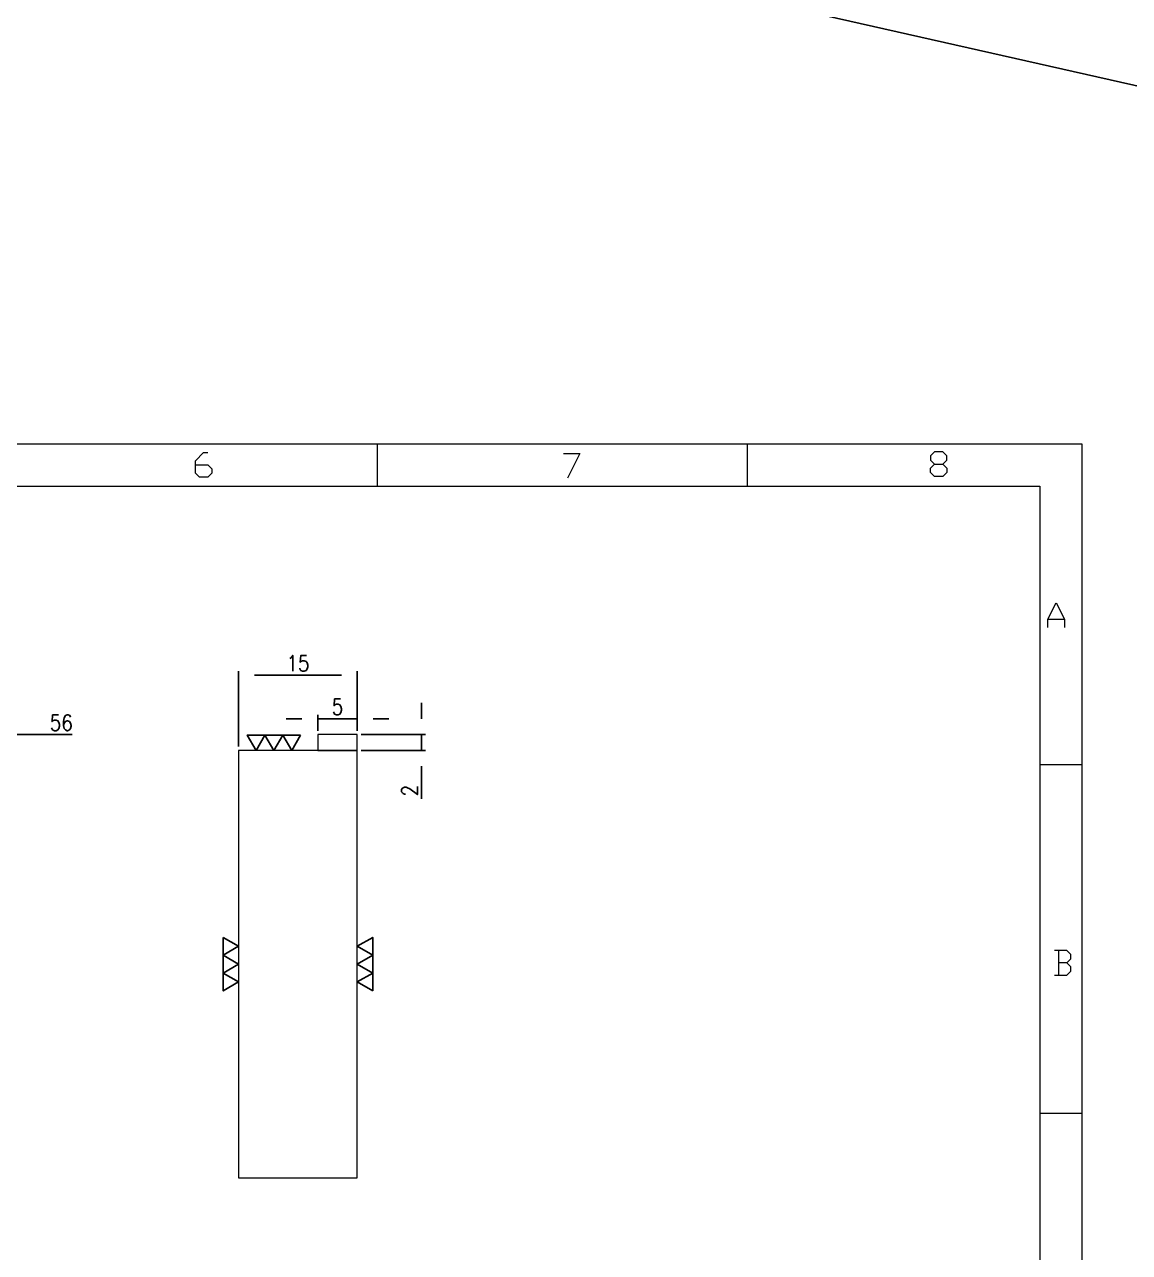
# Model space of a CAD drawing. Header units: millimetres. Extents: x 88508 to 142116, y -5268 to 20283.
# Drawn here: x 100284.8 to 100424.4, y -5112.9 to -4957.7 of the extents above; entities that cross this region are included whole.
import ezdxf
from ezdxf.enums import TextEntityAlignment as Align

# ---------------------------------------------------------------- set-up
doc = ezdxf.new("R2010")
doc.units = ezdxf.units.MM
for name, color, linetype in [('DIM', 4, 'Continuous'), ('LB_P', 2, 'Continuous'), ('TEXT', 4, 'Continuous')]:
    doc.layers.add(name, color=color, linetype=linetype)
doc.styles.add('GBENOR_', font='gbenor.shx', dxfattribs={"bigfont": 'gbcbig'})
doc.styles.get("Standard").update_dxf_attribs({"font": 'txt.shx', "width": 0.85, "bigfont": 'ctxt.shx'})
doc.styles.add('TXT', font='txt.shx', dxfattribs={"width": 0.8, "bigfont": 'ctxt.shx'})
doc.dimstyles.new('T-2-WX', dxfattribs={"dimtxt": 2, "dimasz": 2, "dimexe": 0.5, "dimexo": 0.5, "dimgap": 0.5, "dimtad": 1, "dimtxsty": 'Standard', "dimblk": 'OPEN30', "dimcen": 0, "dimazin": 3, "dimtfac": 1, "dimtmove": 0, "dimatfit": 3, "dimldrblk": 'OPEN30', "dimlwd": -1, "dimlwe": -1})

# ---------------------------------------------------------------- blocks, each defined once
blk = doc.blocks.new('*D8771')
at = {"layer": 'Defpoints', "color": 0}
for p in [(100282.59, -5047.44), (100287.59, -5047.44), (100135.59, -5103.44)]:
    blk.add_point(p, dxfattribs=at)
at = {"layer": 'DIM', "color": 0, "linetype": 'Continuous'}
blk.add_line((100283.09, -5047.44), (100290.84, -5047.44), dxfattribs=at)
at = {"layer": 'DIM', "color": 0, "insert": (100289.46, -5045.94), "char_height": 2, "attachment_point": 5}
blk.add_mtext('56', dxfattribs=at)
blk = doc.blocks.new('_Open30')
blk = doc.blocks.new('*D8775')
at = {"layer": 'Defpoints', "color": 0}
for p in [(100326.86, -5039.93), (100326.86, -5047.44), (100311.86, -5049.44)]:
    blk.add_point(p, dxfattribs=at)
at = {"layer": 'DIM', "color": 0, "linetype": 'Continuous'}
for p, q in [((100311.86, -5048.94), (100311.86, -5039.43)), ((100326.86, -5046.94), (100326.86, -5039.43)), ((100313.86, -5039.93), (100324.86, -5039.93))]:
    blk.add_line(p, q, dxfattribs=at)
at = {"layer": 'DIM', "color": 0, "insert": (100319.36, -5038.43), "char_height": 2, "attachment_point": 5}
blk.add_mtext('15', dxfattribs=at)
blk = doc.blocks.new('*D8776')
at = {"layer": 'Defpoints', "color": 0}
for p in [(100326.86, -5045.43), (100321.86, -5047.44), (100326.86, -5047.44)]:
    blk.add_point(p, dxfattribs=at)
at = {"layer": 'DIM', "color": 0, "linetype": 'Continuous'}
for p, q in [((100319.86, -5045.43), (100317.86, -5045.43)), ((100321.86, -5046.94), (100321.86, -5044.93)), ((100321.86, -5045.43), (100326.86, -5045.43)), ((100326.86, -5046.94), (100326.86, -5044.93)), ((100328.86, -5045.43), (100330.86, -5045.43))]:
    blk.add_line(p, q, dxfattribs=at)
at = {"layer": 'DIM', "color": 0, "insert": (100324.36, -5043.93), "char_height": 2, "attachment_point": 5}
blk.add_mtext('5', dxfattribs=at)
blk = doc.blocks.new('*D8777')
at = {"layer": 'Defpoints', "color": 0}
for p in [(100326.86, -5047.44), (100326.86, -5049.44), (100334.96, -5049.44)]:
    blk.add_point(p, dxfattribs=at)
at = {"layer": 'DIM', "color": 0, "linetype": 'Continuous'}
for p, q in [((100334.96, -5045.44), (100334.96, -5043.44)), ((100327.36, -5047.44), (100335.46, -5047.44)), ((100334.96, -5047.44), (100334.96, -5049.44)), ((100327.36, -5049.44), (100335.46, -5049.44)), ((100334.96, -5051.44), (100334.96, -5055.57))]:
    blk.add_line(p, q, dxfattribs=at)
at = {"layer": 'DIM', "color": 0, "insert": (100333.46, -5054.51), "char_height": 2, "attachment_point": 5, "rotation": 90}
blk.add_mtext('2', dxfattribs=at)
blk = doc.blocks.new('U40')
at = {"color": 254, "lineweight": 18}
for p, q in [((0, 1783.5), (2530.2, 1783.5)), ((1913.1, 1783.5), (1913.1, 1746.5)), ((2237.1, 1783.5), (2237.1, 1746.5)), ((2530.2, 1783.5), (2530.2, 0)), ((37, 1746.5), (2493.2, 1746.5)), ((2493.2, 1746.5), (2493.2, 37)), ((2493.2, 1502.7), (2530.2, 1502.7)), ((2493.2, 1197.2), (2530.2, 1197.2))]:
    blk.add_line(p, q, dxfattribs=at)
at = {"color": 92, "lineweight": 18}
for points in [[(1753.9, 1765.1), (1764.7, 1765.1), (1768.3, 1761.5), (1768.3, 1757.9), (1764.7, 1754.3), (1757.5, 1754.3), (1753.9, 1757.9), (1753.9, 1768.7), (1761.1, 1775.9), (1764.7, 1775.9)], [(2076.2, 1775.2), (2090.6, 1775.2), (2079.8, 1753.6)], [(2408.4, 1765.7), (2412, 1762.1), (2412, 1758.5), (2408.4, 1754.9), (2401.2, 1754.9), (2397.6, 1758.5), (2397.6, 1762.1), (2401.2, 1765.7), (2408.4, 1765.7), (2412, 1769.3), (2412, 1772.9), (2408.4, 1776.5), (2401.2, 1776.5), (2397.6, 1772.9), (2397.6, 1769.3), (2401.2, 1765.7)], [(2500.4, 1622.8), (2500.4, 1630), (2507.6, 1644.4), (2514.8, 1630), (2514.8, 1622.8)], [(2500.4, 1630), (2514.8, 1630)], [(2516.9, 1329), (2520.5, 1332.6), (2520.5, 1336.2), (2516.9, 1339.8), (2506.1, 1339.8)], [(2509.7, 1339.8), (2509.7, 1318.2)], [(2506.1, 1318.2), (2516.9, 1318.2), (2520.5, 1321.8), (2520.5, 1325.4), (2516.9, 1329), (2509.7, 1329)]]:
    blk.add_lwpolyline(points, dxfattribs=at)
at = {"lineweight": 18, "style": 'GBENOR_'}
blk.add_attdef('文档路径', (2126, 386.9), '', height=17.8, dxfattribs=at)
at = {"lineweight": 20, "style": 'TXT'}
for tag, height, p in [('18-**-**', 16.3, (1866.6, 256.2)), ('客户名称', 16.1, (1741.1, 134, 0)), ('料厚:', 16.1, (1741.3, 93.2, 0))]:
    blk.add_attdef(tag, text='', height=height, dxfattribs=at).set_placement(p, align=Align.MIDDLE)
for tag, p, height in [('88888', (1850.9, 207.5), 14.9), ('材质:', (1691.2, 168, 0), 16.1), ('核准', (1869.4, 127.5, 0), 16.1), ('设计', (1868.8, 88.3, 0), 16.1), ('绘图', (1868.2, 49.1, 0), 16.1)]:
    blk.add_attdef(tag, p, '', height=height, dxfattribs=at)
for tag, p, height, width in [('3', (2234.7, 206.9), 15.8, 0.7), ('4', (2234.7, 167.4), 15.8, 0.7), ('核准日期', (2041.1, 124.2, 0), 16.1, 0.68), ('设计日期', (2041.1, 84.5, 0), 16.1, 0.68), ('1', (2251.9, 85.9), 14.6, 0.7), ('绘图日期', (2040.9, 46.4, 0), 16.1, 0.68), ('2', (2235, 49.2), 14.6, 0.7)]:
    blk.add_attdef(tag, p, '', height=height, dxfattribs=dict(at, width=width))

msp = doc.modelspace()

# ---------------------------------------------------------------- linework, layer by layer
at = {"layer": 'LB_P', "color": 8}
msp.add_line((101009.541, -5097.575), (96274.035, -4026.688), dxfattribs=at)
at = {"layer": 'LB_P', "linetype": 'Continuous', "lineweight": 15}
for points in [[(100326.862, -5047.439), (100321.862, -5047.439), (100321.862, -5049.439), (100326.862, -5049.439)], [(100311.862, -5049.439), (100311.862, -5103.439), (100326.862, -5103.439), (100326.862, -5049.439)]]:
    msp.add_lwpolyline(points, close=True, dxfattribs=at)
at = {"layer": 'TEXT', "linetype": 'Continuous'}
for points in [[(100319.7, -5047.489), (100318.574, -5049.439), (100317.448, -5047.489), (100316.322, -5049.439), (100315.196, -5047.489), (100314.07, -5049.439), (100312.945, -5047.489), (100319.7, -5047.489)], [(100309.912, -5073.062), (100311.862, -5074.188), (100309.912, -5075.313), (100311.862, -5076.439), (100309.912, -5077.565), (100311.862, -5078.691), (100309.912, -5079.817), (100309.912, -5073.062)], [(100328.812, -5079.817), (100326.862, -5078.691), (100328.812, -5077.565), (100326.862, -5076.439), (100328.812, -5075.313), (100326.862, -5074.188), (100328.812, -5073.062), (100328.812, -5079.817)]]:
    msp.add_lwpolyline(points, close=True, dxfattribs=at)

# ---------------------------------------------------------------- block references
at = {"ltscale": 3, "xscale": 0.1442941332198535, "yscale": 0.1442941332198535, "zscale": 0.1442941332198535}
msp.add_blockref('U40', (100053.325, -5268.044), dxfattribs=at)

# ---------------------------------------------------------------- dimensions: what is measured, and where the dimension line sits
at = {"layer": 'DIM', "linetype": 'Continuous'}
for base, p1, picture, middle in [((100326.862, -5039.932), (100311.862, -5049.439), '*D8775', (100319.362, -5038.432)), ((100326.862, -5045.435), (100321.862, -5047.439), '*D8776', (100324.362, -5043.935))]:
    dim = msp.add_linear_dim(base=base, p1=p1, p2=(100326.862, -5047.439), dimstyle='T-2-WX', dxfattribs=at)
    dim.commit()
    dim.dimension.update_dxf_attribs({"geometry": picture, "text_midpoint": middle})
dim = msp.add_linear_dim(base=(100334.962, -5049.439), p1=(100326.862, -5047.439), p2=(100326.862, -5049.439), angle=90, dimstyle='T-2-WX', dxfattribs=at)
dim.commit()
dim.dimension.update_dxf_attribs({"geometry": '*D8777', "text_midpoint": (100333.462, -5054.506)})
dim = msp.add_ordinate_dim(feature_location=(100282.585, -5047.439), offset=(5, 0), dtype=0, origin=(100135.585, -5103.439), dimstyle='T-2-WX', dxfattribs=at)
dim.commit()
dim.dimension.update_dxf_attribs({"geometry": '*D8771', "text_midpoint": (100289.461, -5045.939)})

doc.saveas('drawing.dxf')
